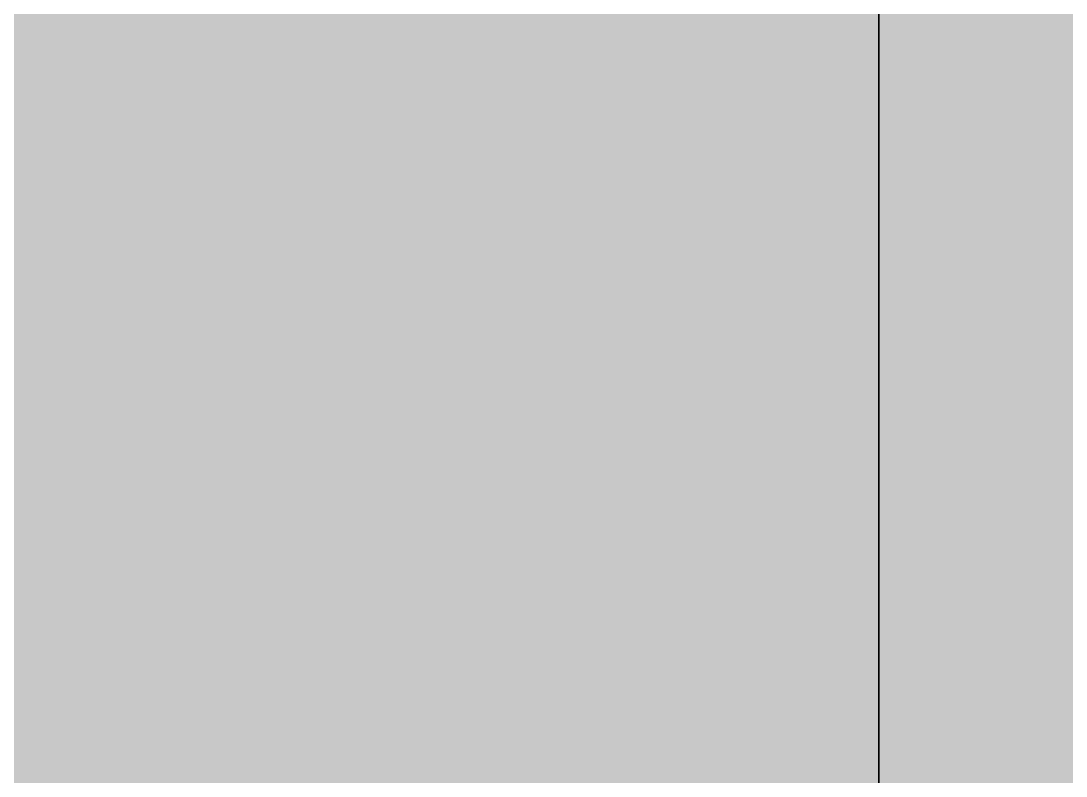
# Model space of a CAD drawing. Extents: x 8 to 21351, y 0 to 420.
# Drawn here: x 19486.82559 to 19486.85396, y 99.01379 to 99.03428 of the extents above; entities that cross this region are included whole.
import ezdxf

# ---------------------------------------------------------------- set-up
doc = ezdxf.new("R2010")
doc.units = 0

msp = doc.modelspace()

# ---------------------------------------------------------------- hatches: boundary and pattern name
at = {"true_color": 0xffffff}
for points in [[(19486.658876, 98.999781), (19486.848877, 98.999781), (19486.848877, 99.149781), (19486.658876, 99.149781)], [(19486.848877, 99.149781), (19486.848877, 98.999781), (19486.868877, 98.999781), (19486.868877, 99.149781)]]:
    msp.add_hatch(color=0, dxfattribs=at).paths.add_polyline_path(points)
msp.add_hatch(color=7).paths.add_polyline_path([(19486.658876, 98.999781), (19486.848877, 98.999781), (19486.848877, 99.149781), (19486.658876, 99.149781)])

# ---------------------------------------------------------------- linework, layer by layer
at = {"color": 7, "lineweight": 15}
msp.add_line((19486.848877, 98.999781), (19486.848877, 99.149781), dxfattribs=at)
at = {"color": 0, "true_color": 0xffffff}
for points in [[(19486.658876, 98.999781), (19486.848877, 98.999781), (19486.848877, 99.149781), (19486.658876, 99.149781)], [(19486.848877, 99.149781), (19486.848877, 98.999781), (19486.868877, 98.999781), (19486.868877, 99.149781)]]:
    msp.add_lwpolyline(points, close=True, dxfattribs=at)
at = {"color": 7}
msp.add_lwpolyline([(19486.658876, 98.999781), (19486.848877, 98.999781), (19486.848877, 99.149781), (19486.658876, 99.149781)], close=True, dxfattribs=at)

doc.saveas('drawing.dxf')
